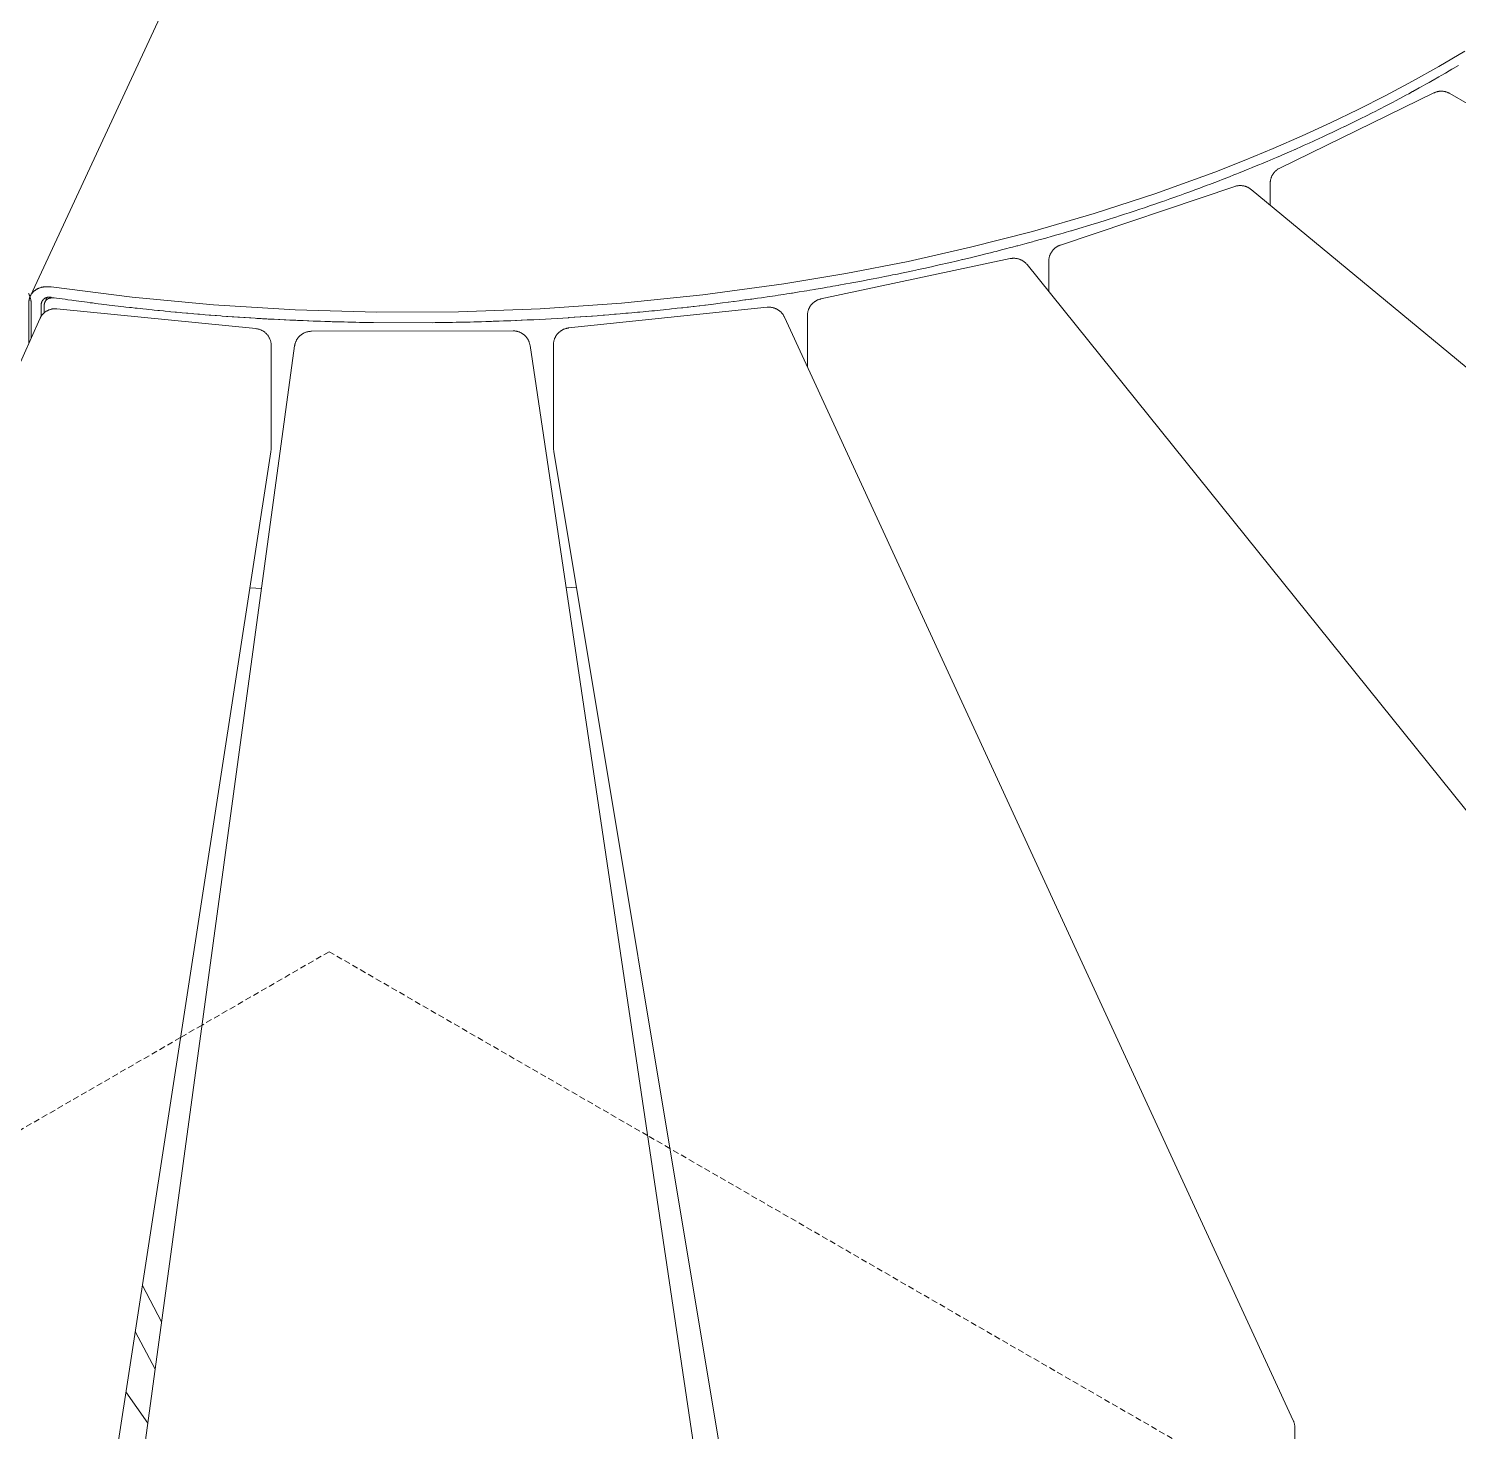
# Model space of a CAD drawing. Header units: millimetres. Extents: x -263 to 4879, y -277 to 2995.
# Drawn here: x 4068.3 to 4369.3, y 2163.6 to 2458.8 of the extents above; entities that cross this region are included whole.
import ezdxf

# ---------------------------------------------------------------- set-up
doc = ezdxf.new("R2010")
doc.units = ezdxf.units.MM
doc.linetypes.add('HIDDEN', pattern=[1.905, 1.27, -0.635])
doc.layers.add('ZANO_R', color=7, linetype='Continuous', lineweight=0)
doc.layers.add('ZANO_R_przerywana', color=7, linetype='HIDDEN', lineweight=0)

msp = doc.modelspace()

# ---------------------------------------------------------------- linework, layer by layer
at = {"layer": 'ZANO_R'}
for p, q in [((4068.7, 2402.6), (4101.28, 2472.76)), ((4370.63, 2454.08), (4365.2, 2450.88)), ((4365.2, 2450.88), (4359.65, 2447.77)), ((4366.57, 2449.49), (4367.33, 2449.93)), ((4367.93, 2450.28), (4367.33, 2449.93)), ((4367.93, 2450.28), (4368.16, 2450.42)), ((4369.29, 2451.09), (4368.16, 2450.42)), ((4359.65, 2447.77), (4353.98, 2444.74)), ((4362.44, 2447.13), (4361.43, 2446.56)), ((4362.44, 2447.13), (4363.13, 2447.51)), ((4363.82, 2447.91), (4363.13, 2447.51)), ((4363.82, 2447.91), (4363.98, 2447.99)), ((4365.2, 2448.69), (4363.98, 2447.99)), ((4365.2, 2448.69), (4365.66, 2448.96)), ((4366.57, 2449.49), (4365.66, 2448.96)), ((4331.67, 2429.47), (4364.12, 2445.3)), ((4353.98, 2444.74), (4348.21, 2441.82)), ((4356.83, 2444.06), (4356.21, 2443.73)), ((4356.83, 2444.06), (4357.09, 2444.2)), ((4358.24, 2444.82), (4357.09, 2444.2)), ((4358.24, 2444.82), (4358.84, 2445.14)), ((4359.65, 2445.58), (4358.84, 2445.14)), ((4359.65, 2445.58), (4359.7, 2445.61)), ((4361.05, 2446.35), (4359.7, 2445.61)), ((4361.05, 2446.35), (4361.43, 2446.56)), ((4364.12, 2445.3), (4364.23, 2445.35)), ((4364.23, 2445.35), (4364.34, 2445.4)), ((4364.34, 2445.4), (4364.45, 2445.44)), ((4364.45, 2445.44), (4364.57, 2445.48)), ((4364.57, 2445.48), (4364.68, 2445.52)), ((4364.68, 2445.52), (4364.8, 2445.55)), ((4364.8, 2445.55), (4364.91, 2445.58)), ((4364.91, 2445.58), (4365.03, 2445.6)), ((4365.03, 2445.6), (4365.15, 2445.62)), ((4365.15, 2445.62), (4365.27, 2445.64)), ((4365.27, 2445.64), (4365.39, 2445.65)), ((4365.39, 2445.65), (4365.51, 2445.66)), ((4365.51, 2445.66), (4365.63, 2445.66)), ((4365.63, 2445.66), (4365.75, 2445.66)), ((4365.75, 2445.66), (4365.87, 2445.66)), ((4365.87, 2445.66), (4365.99, 2445.65)), ((4365.99, 2445.65), (4366.11, 2445.64)), ((4366.11, 2445.64), (4366.23, 2445.62)), ((4366.23, 2445.62), (4366.35, 2445.6)), ((4366.35, 2445.6), (4366.47, 2445.58)), ((4366.47, 2445.58), (4366.58, 2445.55)), ((4366.58, 2445.55), (4366.7, 2445.52)), ((4366.7, 2445.52), (4366.82, 2445.48)), ((4366.82, 2445.48), (4366.93, 2445.44)), ((4366.93, 2445.44), (4367.04, 2445.4)), ((4367.04, 2445.4), (4367.15, 2445.35)), ((4367.15, 2445.35), (4367.26, 2445.3)), ((4367.26, 2445.3), (4367.37, 2445.24)), ((4367.37, 2445.24), (4367.47, 2445.18)), ((4367.47, 2445.18), (4661.37, 2274.96)), ((4348.21, 2441.82), (4342.34, 2438.99)), ((4351.11, 2441.08), (4349.95, 2440.5)), ((4351.11, 2441.08), (4351.76, 2441.41)), ((4352.55, 2441.82), (4351.76, 2441.41)), ((4352.55, 2441.82), (4352.66, 2441.87)), ((4353.98, 2442.56), (4352.66, 2441.87)), ((4353.98, 2442.56), (4354.44, 2442.8)), ((4355.41, 2443.31), (4354.44, 2442.8)), ((4355.41, 2443.31), (4356.21, 2443.73)), ((4342.34, 2438.99), (4336.37, 2436.25)), ((4345.29, 2438.21), (4344.43, 2437.79)), ((4345.29, 2438.21), (4345.36, 2438.24)), ((4346.75, 2438.92), (4345.36, 2438.24)), ((4346.75, 2438.92), (4347.2, 2439.14)), ((4348.21, 2439.63), (4347.2, 2439.14)), ((4348.21, 2439.63), (4349.04, 2440.04)), ((4349.66, 2440.36), (4349.04, 2440.04)), ((4349.66, 2440.36), (4349.95, 2440.5)), ((4336.37, 2436.25), (4330.32, 2433.62)), ((4337.87, 2434.74), (4338.77, 2435.15)), ((4339.37, 2435.42), (4338.77, 2435.15)), ((4339.37, 2435.42), (4339.72, 2435.58)), ((4340.86, 2436.11), (4339.72, 2435.58)), ((4340.86, 2436.11), (4341.61, 2436.46)), ((4342.34, 2436.8), (4341.61, 2436.46)), ((4342.34, 2436.8), (4342.55, 2436.9)), ((4343.82, 2437.5), (4342.55, 2436.9)), ((4343.82, 2437.5), (4344.43, 2437.79)), ((4330.32, 2433.62), (4324.19, 2431.08)), ((4331.84, 2432.08), (4331.01, 2431.73)), ((4331.84, 2432.08), (4331.99, 2432.15)), ((4333.36, 2432.74), (4331.99, 2432.15)), ((4333.36, 2432.74), (4333.95, 2433)), ((4334.87, 2433.4), (4333.95, 2433)), ((4334.87, 2433.4), (4334.92, 2433.42)), ((4336.37, 2434.07), (4334.92, 2433.42)), ((4336.37, 2434.07), (4336.85, 2434.28)), ((4337.87, 2434.74), (4336.85, 2434.28)), ((4324.19, 2431.08), (4317.99, 2428.65)), ((4324.19, 2428.9), (4323.03, 2428.43)), ((4324.19, 2428.9), (4325.04, 2429.24)), ((4325.73, 2429.52), (4325.04, 2429.24)), ((4325.73, 2429.52), (4326.05, 2429.65)), ((4327.27, 2430.15), (4326.05, 2429.65)), ((4327.27, 2430.15), (4328.04, 2430.48)), ((4328.8, 2430.79), (4328.04, 2430.48)), ((4328.8, 2430.79), (4329.04, 2430.89)), ((4330.32, 2431.43), (4329.04, 2430.89)), ((4330.32, 2431.43), (4331.01, 2431.73)), ((4330.67, 2428.74), (4330.76, 2428.83)), ((4330.76, 2428.83), (4330.85, 2428.91)), ((4330.85, 2428.91), (4330.94, 2428.99)), ((4330.94, 2428.99), (4331.04, 2429.07)), ((4331.04, 2429.07), (4331.14, 2429.15)), ((4331.14, 2429.15), (4331.24, 2429.22)), ((4331.24, 2429.22), (4331.34, 2429.29)), ((4331.34, 2429.29), (4331.45, 2429.35)), ((4331.45, 2429.35), (4331.56, 2429.41)), ((4331.56, 2429.41), (4331.67, 2429.47)), ((4317.99, 2428.65), (4305.39, 2424.08)), ((4316.43, 2425.87), (4315.86, 2425.65)), ((4316.43, 2425.87), (4316.89, 2426.05)), ((4317.99, 2426.46), (4316.89, 2426.05)), ((4317.99, 2426.46), (4318.95, 2426.83)), ((4319.54, 2427.06), (4318.95, 2426.83)), ((4319.54, 2427.06), (4319.97, 2427.23)), ((4321.1, 2427.67), (4319.97, 2427.23)), ((4321.1, 2427.67), (4322.01, 2428.03)), ((4322.65, 2428.28), (4322.01, 2428.03)), ((4322.65, 2428.28), (4323.03, 2428.43)), ((4322.81, 2425.77), (4322.93, 2425.78)), ((4322.93, 2425.78), (4323.05, 2425.8)), ((4323.05, 2425.8), (4323.17, 2425.8)), ((4323.17, 2425.8), (4323.29, 2425.81)), ((4323.29, 2425.81), (4323.42, 2425.81)), ((4323.42, 2425.81), (4323.54, 2425.8)), ((4323.54, 2425.8), (4323.66, 2425.8)), ((4323.66, 2425.8), (4323.78, 2425.78)), ((4323.78, 2425.78), (4323.9, 2425.77)), ((4329.67, 2426.39), (4329.68, 2426.51)), ((4329.67, 2426.26), (4329.67, 2426.39)), ((4329.67, 2421.66), (4329.67, 2426.26)), ((4329.68, 2426.51), (4329.69, 2426.63)), ((4329.69, 2426.63), (4329.7, 2426.76)), ((4329.7, 2426.76), (4329.72, 2426.88)), ((4329.72, 2426.88), (4329.75, 2427)), ((4329.75, 2427), (4329.77, 2427.12)), ((4329.77, 2427.12), (4329.81, 2427.24)), ((4329.81, 2427.24), (4329.84, 2427.36)), ((4329.84, 2427.36), (4329.88, 2427.48)), ((4329.88, 2427.48), (4329.93, 2427.6)), ((4329.93, 2427.6), (4329.98, 2427.71)), ((4329.98, 2427.71), (4330.03, 2427.83)), ((4330.03, 2427.83), (4330.08, 2427.94)), ((4330.08, 2427.94), (4330.15, 2428.05)), ((4330.15, 2428.05), (4330.21, 2428.15)), ((4330.21, 2428.15), (4330.28, 2428.26)), ((4330.28, 2428.26), (4330.35, 2428.36)), ((4330.35, 2428.36), (4330.42, 2428.46)), ((4330.42, 2428.46), (4330.5, 2428.55)), ((4330.5, 2428.55), (4330.58, 2428.65)), ((4330.58, 2428.65), (4330.67, 2428.74)), ((4285.51, 2413.28), (4322.23, 2425.62)), ((4305.39, 2424.08), (4292.59, 2419.92)), ((4308.56, 2423), (4307.46, 2422.61)), ((4308.56, 2423), (4309.58, 2423.36)), ((4310.14, 2423.56), (4309.58, 2423.36)), ((4310.14, 2423.56), (4310.63, 2423.74)), ((4311.72, 2424.13), (4310.63, 2423.74)), ((4311.72, 2424.13), (4312.73, 2424.5)), ((4313.29, 2424.7), (4312.73, 2424.5)), ((4313.29, 2424.7), (4313.78, 2424.88)), ((4314.86, 2425.28), (4313.78, 2424.88)), ((4314.86, 2425.28), (4315.86, 2425.65)), ((4322.23, 2425.62), (4322.34, 2425.66)), ((4322.34, 2425.66), (4322.46, 2425.69)), ((4322.46, 2425.69), (4322.58, 2425.72)), ((4322.58, 2425.72), (4322.69, 2425.75)), ((4322.69, 2425.75), (4322.81, 2425.77)), ((4323.9, 2425.77), (4324.02, 2425.75)), ((4324.02, 2425.75), (4324.13, 2425.72)), ((4324.13, 2425.72), (4324.25, 2425.7)), ((4324.25, 2425.7), (4324.37, 2425.66)), ((4324.37, 2425.66), (4324.48, 2425.63)), ((4324.48, 2425.63), (4324.6, 2425.59)), ((4324.6, 2425.59), (4324.71, 2425.55)), ((4324.71, 2425.55), (4324.82, 2425.5)), ((4324.82, 2425.5), (4324.93, 2425.45)), ((4324.93, 2425.45), (4325.04, 2425.39)), ((4325.04, 2425.39), (4325.14, 2425.33)), ((4325.14, 2425.33), (4325.25, 2425.27)), ((4325.25, 2425.27), (4325.35, 2425.21)), ((4325.35, 2425.21), (4325.45, 2425.14)), ((4325.45, 2425.14), (4325.54, 2425.07)), ((4325.54, 2425.07), (4325.64, 2424.99)), ((4325.64, 2424.99), (4563.88, 2227.89)), ((4292.59, 2419.92), (4279.63, 2416.16)), ((4299.01, 2419.76), (4297.77, 2419.36)), ((4299.01, 2419.76), (4299.95, 2420.07)), ((4300.61, 2420.29), (4299.95, 2420.07)), ((4300.61, 2420.29), (4301.03, 2420.42)), ((4302.21, 2420.82), (4301.03, 2420.42)), ((4302.21, 2420.82), (4303.19, 2421.14)), ((4303.8, 2421.35), (4303.19, 2421.14)), ((4303.8, 2421.35), (4304.26, 2421.51)), ((4305.39, 2421.89), (4304.26, 2421.51)), ((4305.39, 2421.89), (4306.4, 2422.24)), ((4306.98, 2422.44), (4306.4, 2422.24)), ((4306.98, 2422.44), (4307.46, 2422.61)), ((4289.36, 2416.76), (4287.84, 2416.31)), ((4289.36, 2416.76), (4290.07, 2416.97)), ((4290.97, 2417.24), (4290.07, 2416.97)), ((4290.97, 2417.24), (4291.18, 2417.3)), ((4292.59, 2417.73), (4291.18, 2417.3)), ((4292.59, 2417.73), (4293.39, 2417.98)), ((4294.2, 2418.23), (4293.39, 2417.98)), ((4294.2, 2418.23), (4294.49, 2418.32)), ((4295.8, 2418.73), (4294.49, 2418.32)), ((4295.8, 2418.73), (4296.68, 2419.01)), ((4297.41, 2419.25), (4296.68, 2419.01)), ((4297.41, 2419.25), (4297.77, 2419.36)), ((4279.63, 2416.16), (4266.57, 2412.81)), ((4278, 2413.54), (4278.83, 2413.76)), ((4279.63, 2413.98), (4278.83, 2413.76)), ((4279.63, 2413.98), (4279.96, 2414.07)), ((4281.26, 2414.42), (4279.96, 2414.07)), ((4281.26, 2414.42), (4282.23, 2414.69)), ((4282.88, 2414.88), (4282.23, 2414.69)), ((4282.88, 2414.88), (4283.36, 2415.01)), ((4284.5, 2415.34), (4283.36, 2415.01)), ((4284.5, 2415.34), (4285.61, 2415.65)), ((4286.12, 2415.8), (4285.61, 2415.65)), ((4286.12, 2415.8), (4286.73, 2415.98)), ((4287.74, 2416.28), (4286.73, 2415.98)), ((4287.74, 2416.28), (4287.84, 2416.31)), ((4266.57, 2412.81), (4253.46, 2409.85)), ((4266.57, 2410.62), (4267.33, 2410.81)), ((4268.21, 2411.02), (4267.33, 2410.81)), ((4268.21, 2411.02), (4268.49, 2411.09)), ((4269.84, 2411.42), (4268.49, 2411.09)), ((4269.84, 2411.42), (4270.8, 2411.66)), ((4271.48, 2411.83), (4270.8, 2411.66)), ((4271.48, 2411.83), (4271.96, 2411.96)), ((4273.11, 2412.25), (4271.96, 2411.96)), ((4273.11, 2412.25), (4274.26, 2412.55)), ((4274.74, 2412.67), (4274.26, 2412.55)), ((4274.74, 2412.67), (4275.4, 2412.85)), ((4276.37, 2413.1), (4275.4, 2412.85)), ((4276.37, 2413.1), (4276.55, 2413.15)), ((4278, 2413.54), (4276.55, 2413.15)), ((4283.15, 2410.64), (4283.18, 2410.76)), ((4283.18, 2410.76), (4283.21, 2410.88)), ((4283.21, 2410.88), (4283.25, 2410.99)), ((4283.25, 2410.99), (4283.29, 2411.11)), ((4283.29, 2411.11), (4283.33, 2411.23)), ((4283.33, 2411.23), (4283.38, 2411.34)), ((4283.38, 2411.34), (4283.43, 2411.45)), ((4283.43, 2411.45), (4283.49, 2411.56)), ((4283.49, 2411.56), (4283.55, 2411.67)), ((4283.55, 2411.67), (4283.61, 2411.78)), ((4283.61, 2411.78), (4283.68, 2411.88)), ((4283.68, 2411.88), (4283.75, 2411.98)), ((4283.75, 2411.98), (4283.82, 2412.08)), ((4283.82, 2412.08), (4283.9, 2412.18)), ((4283.9, 2412.18), (4283.98, 2412.27)), ((4283.98, 2412.27), (4284.06, 2412.36)), ((4284.06, 2412.36), (4284.15, 2412.45)), ((4284.15, 2412.45), (4284.24, 2412.54)), ((4284.24, 2412.54), (4284.33, 2412.62)), ((4284.33, 2412.62), (4284.43, 2412.7)), ((4284.43, 2412.7), (4284.53, 2412.77)), ((4284.53, 2412.77), (4284.63, 2412.84)), ((4284.63, 2412.84), (4284.73, 2412.91)), ((4284.73, 2412.91), (4284.84, 2412.97)), ((4284.84, 2412.97), (4284.94, 2413.04)), ((4284.94, 2413.04), (4285.05, 2413.09)), ((4285.05, 2413.09), (4285.16, 2413.15)), ((4285.16, 2413.15), (4285.28, 2413.2)), ((4285.28, 2413.2), (4285.39, 2413.24)), ((4285.39, 2413.24), (4285.51, 2413.28)), ((4235.1, 2401.95), (4274.97, 2410.42)), ((4253.46, 2409.85), (4240.35, 2407.28)), ((4253.46, 2407.67), (4254.42, 2407.87)), ((4255.1, 2408.01), (4254.42, 2407.87)), ((4255.1, 2408.01), (4255.6, 2408.12)), ((4256.74, 2408.37), (4255.6, 2408.12)), ((4256.74, 2408.37), (4256.78, 2408.38)), ((4258.38, 2408.73), (4256.78, 2408.38)), ((4258.38, 2408.73), (4259.14, 2408.9)), ((4260.02, 2409.09), (4259.14, 2408.9)), ((4260.02, 2409.09), (4260.32, 2409.16)), ((4261.66, 2409.47), (4260.32, 2409.16)), ((4261.66, 2409.47), (4262.66, 2409.7)), ((4263.3, 2409.85), (4262.66, 2409.7)), ((4263.3, 2409.85), (4263.83, 2409.97)), ((4264.93, 2410.23), (4263.83, 2409.97)), ((4264.93, 2410.23), (4265, 2410.25)), ((4266.57, 2410.62), (4265, 2410.25)), ((4274.97, 2410.42), (4275.09, 2410.44)), ((4275.09, 2410.44), (4275.22, 2410.46)), ((4275.22, 2410.46), (4275.34, 2410.48)), ((4275.34, 2410.48), (4275.46, 2410.49)), ((4275.46, 2410.49), (4275.58, 2410.5)), ((4275.58, 2410.5), (4275.71, 2410.5)), ((4275.71, 2410.5), (4275.83, 2410.5)), ((4275.83, 2410.5), (4275.95, 2410.49)), ((4275.95, 2410.49), (4276.07, 2410.48)), ((4276.07, 2410.48), (4276.2, 2410.47)), ((4276.2, 2410.47), (4276.32, 2410.45)), ((4276.32, 2410.45), (4276.44, 2410.42)), ((4276.44, 2410.42), (4276.56, 2410.4)), ((4276.56, 2410.4), (4276.68, 2410.37)), ((4276.68, 2410.37), (4276.8, 2410.33)), ((4276.8, 2410.33), (4276.91, 2410.29)), ((4276.91, 2410.29), (4277.03, 2410.25)), ((4277.03, 2410.25), (4277.14, 2410.2)), ((4277.14, 2410.2), (4277.25, 2410.15)), ((4277.25, 2410.15), (4277.36, 2410.09)), ((4277.36, 2410.09), (4277.47, 2410.04)), ((4277.47, 2410.04), (4277.58, 2409.97)), ((4277.58, 2409.97), (4277.68, 2409.91)), ((4277.68, 2409.91), (4277.78, 2409.84)), ((4277.78, 2409.84), (4277.88, 2409.77)), ((4277.88, 2409.77), (4277.98, 2409.69)), ((4277.98, 2409.69), (4278.07, 2409.61)), ((4278.07, 2409.61), (4278.16, 2409.53)), ((4278.16, 2409.53), (4278.25, 2409.44)), ((4278.25, 2409.44), (4278.33, 2409.35)), ((4278.33, 2409.35), (4278.42, 2409.26)), ((4278.42, 2409.26), (4278.5, 2409.17)), ((4278.5, 2409.17), (4453.83, 2191.18)), ((4283.08, 2410.02), (4283.09, 2410.15)), ((4283.08, 2409.9), (4283.08, 2410.02)), ((4283.08, 2403.47), (4283.08, 2409.9)), ((4283.09, 2410.15), (4283.1, 2410.27)), ((4283.1, 2410.27), (4283.11, 2410.39)), ((4283.11, 2410.39), (4283.13, 2410.51)), ((4283.13, 2410.51), (4283.15, 2410.64)), ((4227.27, 2405.09), (4210.23, 2402.78)), ((4240.35, 2407.28), (4227.27, 2405.09)), ((4238.71, 2404.8), (4237.64, 2404.61)), ((4238.71, 2404.8), (4238.85, 2404.83)), ((4240.35, 2405.1), (4238.85, 2404.83)), ((4240.35, 2405.1), (4241.26, 2405.26)), ((4241.99, 2405.4), (4241.26, 2405.26)), ((4241.99, 2405.4), (4242.46, 2405.49)), ((4243.62, 2405.7), (4242.46, 2405.49)), ((4243.62, 2405.7), (4243.67, 2405.71)), ((4245.26, 2406.02), (4243.67, 2405.71)), ((4245.26, 2406.02), (4246.07, 2406.17)), ((4246.9, 2406.33), (4246.07, 2406.17)), ((4246.9, 2406.33), (4247.27, 2406.4)), ((4248.54, 2406.66), (4247.27, 2406.4)), ((4248.54, 2406.66), (4249.66, 2406.88)), ((4250.18, 2406.99), (4249.66, 2406.88)), ((4250.18, 2406.99), (4250.85, 2407.12)), ((4251.82, 2407.32), (4250.85, 2407.12)), ((4251.82, 2407.32), (4252.04, 2407.37)), ((4253.46, 2407.67), (4252.04, 2407.37)), ((4068.29, 2403.12), (4068.34, 2403.02)), ((4068.34, 2403.02), (4068.39, 2402.92)), ((4068.39, 2402.92), (4068.44, 2402.82)), ((4068.41, 2401.61), (4068.43, 2401.7)), ((4068.43, 2401.7), (4068.44, 2401.8)), ((4068.44, 2402.82), (4068.49, 2402.72)), ((4068.44, 2401.8), (4068.46, 2401.89)), ((4068.46, 2401.89), (4068.48, 2401.98)), ((4068.48, 2401.98), (4068.51, 2402.07)), ((4068.49, 2402.72), (4068.53, 2402.63)), ((4068.51, 2402.07), (4068.53, 2402.16)), ((4068.53, 2402.63), (4068.57, 2402.53)), ((4068.53, 2402.16), (4068.56, 2402.25)), ((4068.56, 2402.25), (4068.59, 2402.34)), ((4068.57, 2402.53), (4068.61, 2402.44)), ((4068.59, 2402.34), (4068.63, 2402.43)), ((4068.61, 2402.44), (4068.64, 2402.34)), ((4068.63, 2402.43), (4068.67, 2402.51)), ((4068.64, 2402.34), (4068.67, 2402.24)), ((4068.67, 2402.51), (4068.71, 2402.6)), ((4068.67, 2402.24), (4068.7, 2402.14)), ((4068.7, 2402.14), (4068.73, 2402.04)), ((4068.71, 2402.6), (4068.75, 2402.68)), ((4068.73, 2402.04), (4068.75, 2401.94)), ((4068.75, 2402.68), (4068.79, 2402.77)), ((4068.75, 2401.94), (4068.77, 2401.84)), ((4068.77, 2401.84), (4068.79, 2401.75)), ((4068.79, 2402.77), (4068.84, 2402.85)), ((4068.79, 2401.75), (4068.81, 2401.65)), ((4068.84, 2402.85), (4068.89, 2402.93)), ((4068.89, 2402.93), (4068.94, 2403)), ((4068.94, 2403), (4069, 2403.08)), ((4069, 2403.08), (4069.06, 2403.15)), ((4069.06, 2403.15), (4069.12, 2403.23)), ((4069.12, 2403.23), (4069.18, 2403.3)), ((4069.18, 2403.3), (4069.24, 2403.37)), ((4069.24, 2403.37), (4069.31, 2403.44)), ((4069.31, 2403.44), (4069.38, 2403.51)), ((4069.38, 2403.51), (4069.45, 2403.57)), ((4069.45, 2403.57), (4069.53, 2403.63)), ((4069.53, 2403.63), (4069.6, 2403.69)), ((4069.6, 2403.69), (4069.68, 2403.75)), ((4069.68, 2403.75), (4069.76, 2403.81)), ((4069.76, 2403.81), (4069.84, 2403.87)), ((4069.84, 2403.87), (4069.93, 2403.92)), ((4069.93, 2403.92), (4070.02, 2403.97)), ((4070.02, 2403.97), (4070.11, 2404.02)), ((4070.11, 2404.02), (4070.2, 2404.07)), ((4070.2, 2404.07), (4070.29, 2404.11)), ((4070.29, 2404.11), (4070.39, 2404.16)), ((4070.39, 2404.16), (4070.48, 2404.2)), ((4070.48, 2404.2), (4070.58, 2404.23)), ((4070.58, 2404.23), (4070.67, 2404.27)), ((4070.67, 2404.27), (4070.77, 2404.3)), ((4070.77, 2404.3), (4070.87, 2404.33)), ((4070.87, 2404.33), (4070.97, 2404.36)), ((4070.97, 2404.36), (4071.07, 2404.39)), ((4071.07, 2404.39), (4071.17, 2404.41)), ((4071.17, 2404.41), (4071.27, 2404.43)), ((4071.27, 2404.43), (4071.38, 2404.45)), ((4071.33, 2401.71), (4071.29, 2401.66)), ((4071.36, 2401.75), (4071.33, 2401.71)), ((4071.4, 2401.8), (4071.36, 2401.75)), ((4071.38, 2404.45), (4071.49, 2404.47)), ((4071.44, 2401.84), (4071.4, 2401.8)), ((4071.48, 2401.88), (4071.44, 2401.84)), ((4071.52, 2401.92), (4071.48, 2401.88)), ((4071.49, 2404.47), (4071.6, 2404.49)), ((4071.56, 2401.95), (4071.52, 2401.92)), ((4071.61, 2401.99), (4071.56, 2401.95)), ((4071.6, 2404.49), (4071.71, 2404.5)), ((4071.65, 2402.02), (4071.61, 2401.99)), ((4071.7, 2402.05), (4071.65, 2402.02)), ((4071.75, 2402.09), (4071.7, 2402.05)), ((4071.71, 2404.5), (4071.83, 2404.51)), ((4071.79, 2402.11), (4071.75, 2402.09)), ((4071.79, 2401.34), (4072.19, 2402.25)), ((4071.84, 2402.14), (4071.79, 2402.11)), ((4071.83, 2404.51), (4071.94, 2404.52)), ((4071.89, 2402.17), (4071.84, 2402.14)), ((4071.95, 2402.19), (4071.89, 2402.17)), ((4071.94, 2404.52), (4072.05, 2404.52)), ((4072, 2402.21), (4071.95, 2402.19)), ((4072.05, 2402.23), (4072, 2402.21)), ((4072.07, 2401.73), (4072.04, 2401.7)), ((4072.05, 2404.52), (4072.16, 2404.52)), ((4072.1, 2402.25), (4072.05, 2402.23)), ((4072.1, 2401.75), (4072.07, 2401.73)), ((4072.16, 2402.27), (4072.1, 2402.25)), ((4072.13, 2401.78), (4072.1, 2401.75)), ((4072.16, 2401.81), (4072.13, 2401.78)), ((4072.16, 2404.52), (4072.27, 2404.52)), ((4072.21, 2402.28), (4072.16, 2402.27)), ((4072.19, 2401.83), (4072.16, 2401.81)), ((4072.22, 2401.85), (4072.19, 2401.83)), ((4072.27, 2402.3), (4072.21, 2402.28)), ((4072.25, 2401.88), (4072.22, 2401.85)), ((4072.28, 2401.9), (4072.25, 2401.88)), ((4072.27, 2404.52), (4072.38, 2404.52)), ((4072.32, 2402.31), (4072.27, 2402.3)), ((4072.32, 2401.92), (4072.28, 2401.9)), ((4072.38, 2402.32), (4072.32, 2402.31)), ((4072.35, 2401.94), (4072.32, 2401.92)), ((4072.39, 2401.96), (4072.35, 2401.94)), ((4072.38, 2404.52), (4072.5, 2404.52)), ((4072.44, 2402.33), (4072.38, 2402.32)), ((4072.42, 2401.98), (4072.39, 2401.96)), ((4072.46, 2402), (4072.42, 2401.98)), ((4072.49, 2402.33), (4072.44, 2402.33)), ((4072.5, 2402.02), (4072.46, 2402)), ((4072.55, 2402.33), (4072.49, 2402.33)), ((4072.5, 2404.52), (4072.61, 2404.51)), ((4072.54, 2402.03), (4072.5, 2402.02)), ((4072.58, 2402.05), (4072.54, 2402.03)), ((4072.61, 2402.33), (4072.55, 2402.33)), ((4072.62, 2402.06), (4072.58, 2402.05)), ((4072.61, 2404.51), (4072.72, 2404.5)), ((4072.66, 2402.33), (4072.61, 2402.33)), ((4072.66, 2402.08), (4072.62, 2402.06)), ((4072.72, 2402.33), (4072.66, 2402.33)), ((4072.7, 2402.09), (4072.66, 2402.08)), ((4072.74, 2402.1), (4072.7, 2402.09)), ((4072.72, 2404.5), (4072.83, 2404.49)), ((4072.78, 2402.33), (4072.72, 2402.33)), ((4072.79, 2402.11), (4072.74, 2402.1)), ((4072.83, 2402.32), (4072.78, 2402.33)), ((4072.83, 2402.12), (4072.79, 2402.11)), ((4072.83, 2404.49), (4072.94, 2404.48)), ((4072.89, 2402.31), (4072.83, 2402.32)), ((4072.88, 2402.13), (4072.83, 2402.12)), ((4072.92, 2402.14), (4072.88, 2402.13)), ((4072.94, 2402.3), (4072.89, 2402.31)), ((4072.97, 2402.15), (4072.92, 2402.14)), ((4072.94, 2404.48), (4073.05, 2404.46)), ((4073, 2402.29), (4072.94, 2402.3)), ((4073.02, 2402.16), (4072.97, 2402.15)), ((4073.05, 2402.28), (4073, 2402.29)), ((4073.06, 2402.17), (4073.02, 2402.16)), ((4090.11, 2402.29), (4073.05, 2404.46)), ((4073.05, 2402.28), (4073.7, 2402.18)), ((4073.11, 2402.17), (4073.06, 2402.17)), ((4073.16, 2402.18), (4073.11, 2402.17)), ((4073.26, 2402.18), (4073.16, 2402.18)), ((4073.37, 2402.19), (4073.26, 2402.18)), ((4073.48, 2402.19), (4073.37, 2402.19)), ((4073.59, 2402.19), (4073.48, 2402.19)), ((4073.7, 2402.18), (4073.59, 2402.19)), ((4073.71, 2402.18), (4073.7, 2402.18)), ((4073.71, 2402.18), (4074.22, 2402.11)), ((4074.85, 2402.02), (4074.22, 2402.11)), ((4074.85, 2402.02), (4075.39, 2401.94)), ((4076.01, 2401.86), (4075.39, 2401.94)), ((4076.01, 2401.86), (4076.57, 2401.78)), ((4077.44, 2401.66), (4076.57, 2401.78)), ((4107.23, 2400.68), (4090.11, 2402.29)), ((4210.23, 2402.78), (4193.13, 2401.03)), ((4219.08, 2401.72), (4218.09, 2401.58)), ((4219.08, 2401.72), (4219.32, 2401.75)), ((4220.26, 2401.88), (4219.32, 2401.75)), ((4220.26, 2401.88), (4220.55, 2401.92)), ((4221.43, 2402.04), (4220.55, 2401.92)), ((4221.43, 2402.04), (4221.78, 2402.09)), ((4222.6, 2402.21), (4221.78, 2402.09)), ((4222.6, 2402.21), (4223, 2402.27)), ((4223.77, 2402.38), (4223, 2402.27)), ((4223.77, 2402.38), (4224.23, 2402.45)), ((4224.94, 2402.55), (4224.23, 2402.45)), ((4224.94, 2402.55), (4225.46, 2402.63)), ((4226.11, 2402.73), (4225.46, 2402.63)), ((4226.11, 2402.73), (4226.68, 2402.82)), ((4227.27, 2402.91), (4226.68, 2402.82)), ((4227.27, 2402.91), (4227.9, 2403)), ((4228.91, 2403.16), (4227.9, 2403)), ((4228.91, 2403.16), (4229.12, 2403.19)), ((4230.54, 2403.42), (4229.12, 2403.19)), ((4230.54, 2403.42), (4231.56, 2403.59)), ((4232.17, 2403.68), (4231.56, 2403.59)), ((4232.17, 2403.68), (4232.78, 2403.78)), ((4233.8, 2403.95), (4232.78, 2403.78)), ((4233.8, 2403.95), (4234, 2403.99)), ((4235.44, 2404.23), (4234, 2403.99)), ((4234.3, 2401.67), (4234.41, 2401.72)), ((4234.41, 2401.72), (4234.52, 2401.77)), ((4234.52, 2401.77), (4234.63, 2401.81)), ((4234.63, 2401.81), (4234.75, 2401.85)), ((4234.75, 2401.85), (4234.86, 2401.89)), ((4234.86, 2401.89), (4234.98, 2401.92)), ((4234.98, 2401.92), (4235.1, 2401.95)), ((4235.44, 2404.23), (4236.42, 2404.4)), ((4237.07, 2404.51), (4236.42, 2404.4)), ((4237.07, 2404.51), (4237.64, 2404.61)), ((4068.39, 2401.32), (4068.4, 2401.42)), ((4068.39, 2401.23), (4068.39, 2401.32)), ((4068.39, 2401.23), (4068.39, 2392.65)), ((4068.4, 2401.51), (4068.41, 2401.61)), ((4068.4, 2401.42), (4068.4, 2401.51)), ((4068.81, 2401.65), (4068.82, 2401.55)), ((4068.82, 2401.55), (4068.83, 2401.45)), ((4068.83, 2401.45), (4068.84, 2401.36)), ((4068.84, 2401.36), (4068.84, 2401.26)), ((4068.84, 2401.26), (4068.84, 2401.16)), ((4068.84, 2393.65), (4068.84, 2401.16)), ((4070.99, 2400.94), (4070.98, 2400.88)), ((4070.98, 2400.88), (4070.98, 2400.83)), ((4070.98, 2398.3), (4070.98, 2400.83)), ((4071, 2401), (4070.99, 2400.94)), ((4071.01, 2401.05), (4071, 2401)), ((4071.02, 2401.11), (4071.01, 2401.05)), ((4071.04, 2401.16), (4071.02, 2401.11)), ((4071.06, 2401.21), (4071.04, 2401.16)), ((4071.08, 2401.27), (4071.06, 2401.21)), ((4071.1, 2401.32), (4071.08, 2401.27)), ((4071.12, 2401.37), (4071.1, 2401.32)), ((4071.14, 2401.42), (4071.12, 2401.37)), ((4071.17, 2401.47), (4071.14, 2401.42)), ((4071.2, 2401.52), (4071.17, 2401.47)), ((4071.23, 2401.57), (4071.2, 2401.52)), ((4071.21, 2398.61), (4071.29, 2398.71)), ((4071.26, 2401.62), (4071.23, 2401.57)), ((4071.29, 2401.66), (4071.26, 2401.62)), ((4071.29, 2398.71), (4071.38, 2398.8)), ((4071.38, 2398.8), (4071.47, 2398.88)), ((4071.47, 2398.88), (4071.56, 2398.97)), ((4071.56, 2398.97), (4071.65, 2399.05)), ((4071.63, 2400.83), (4071.62, 2400.79)), ((4071.62, 2400.79), (4071.62, 2400.74)), ((4071.62, 2400.74), (4071.62, 2399.02)), ((4071.64, 2400.88), (4071.63, 2400.83)), ((4071.65, 2400.93), (4071.64, 2400.88)), ((4071.66, 2400.97), (4071.65, 2400.93)), ((4071.65, 2399.05), (4071.75, 2399.13)), ((4071.67, 2401.02), (4071.66, 2400.97)), ((4071.69, 2401.06), (4071.67, 2401.02)), ((4071.7, 2401.1), (4071.69, 2401.06)), ((4071.71, 2401.14), (4071.7, 2401.1)), ((4071.73, 2401.18), (4071.71, 2401.14)), ((4071.74, 2401.22), (4071.73, 2401.18)), ((4071.76, 2401.26), (4071.74, 2401.22)), ((4071.75, 2399.13), (4071.85, 2399.2)), ((4071.78, 2401.3), (4071.76, 2401.26)), ((4071.79, 2401.34), (4071.78, 2401.3)), ((4071.81, 2401.38), (4071.79, 2401.34)), ((4071.83, 2401.41), (4071.81, 2401.38)), ((4071.85, 2401.45), (4071.83, 2401.41)), ((4071.87, 2401.48), (4071.85, 2401.45)), ((4071.85, 2399.2), (4071.95, 2399.27)), ((4071.89, 2401.52), (4071.87, 2401.48)), ((4071.92, 2401.55), (4071.89, 2401.52)), ((4071.94, 2401.58), (4071.92, 2401.55)), ((4071.96, 2401.61), (4071.94, 2401.58)), ((4071.95, 2399.27), (4072.05, 2399.34)), ((4071.99, 2401.64), (4071.96, 2401.61)), ((4072.02, 2401.67), (4071.99, 2401.64)), ((4072.04, 2401.7), (4072.02, 2401.67)), ((4072.05, 2399.34), (4072.16, 2399.41)), ((4072.16, 2399.41), (4072.27, 2399.47)), ((4072.27, 2399.47), (4072.38, 2399.52)), ((4072.38, 2399.52), (4072.49, 2399.57)), ((4072.49, 2399.57), (4072.6, 2399.62)), ((4072.6, 2399.62), (4072.72, 2399.67)), ((4072.72, 2399.67), (4072.83, 2399.71)), ((4072.83, 2399.71), (4072.95, 2399.75)), ((4072.95, 2399.75), (4073.07, 2399.78)), ((4073.07, 2399.78), (4073.19, 2399.81)), ((4073.19, 2399.81), (4073.31, 2399.83)), ((4073.31, 2399.83), (4073.44, 2399.85)), ((4073.44, 2399.85), (4073.56, 2399.87)), ((4073.56, 2399.87), (4073.68, 2399.88)), ((4073.68, 2399.88), (4073.81, 2399.88)), ((4073.81, 2399.88), (4073.93, 2399.89)), ((4073.93, 2399.89), (4074.05, 2399.88)), ((4074.05, 2399.88), (4074.18, 2399.88)), ((4074.18, 2399.88), (4074.3, 2399.87)), ((4074.3, 2399.87), (4116.17, 2395.7)), ((4077.44, 2401.66), (4077.74, 2401.62)), ((4078.32, 2401.54), (4077.74, 2401.62)), ((4078.32, 2401.54), (4078.92, 2401.46)), ((4079.47, 2401.39), (4078.92, 2401.46)), ((4079.47, 2401.39), (4080.1, 2401.31)), ((4080.64, 2401.23), (4080.1, 2401.31)), ((4080.64, 2401.23), (4081.27, 2401.15)), ((4081.8, 2401.09), (4081.27, 2401.15)), ((4081.8, 2401.09), (4082.46, 2401)), ((4082.96, 2400.94), (4082.46, 2401)), ((4082.96, 2400.94), (4083.64, 2400.85)), ((4084.13, 2400.79), (4083.64, 2400.85)), ((4084.13, 2400.79), (4084.82, 2400.71)), ((4085.3, 2400.65), (4084.82, 2400.71)), ((4085.3, 2400.65), (4086.01, 2400.57)), ((4086.47, 2400.51), (4086.01, 2400.57)), ((4086.47, 2400.51), (4087.19, 2400.43)), ((4087.64, 2400.38), (4087.19, 2400.43)), ((4087.64, 2400.38), (4088.38, 2400.29)), ((4088.82, 2400.24), (4088.38, 2400.29)), ((4088.82, 2400.24), (4089.57, 2400.16)), ((4090, 2400.11), (4089.57, 2400.16)), ((4090, 2400.11), (4090.76, 2400.02)), ((4091.17, 2399.98), (4090.76, 2400.02)), ((4091.17, 2399.98), (4091.95, 2399.9)), ((4092.36, 2399.85), (4091.95, 2399.9)), ((4092.36, 2399.85), (4093.15, 2399.77)), ((4093.54, 2399.73), (4093.15, 2399.77)), ((4093.54, 2399.73), (4094.34, 2399.65)), ((4094.72, 2399.61), (4094.34, 2399.65)), ((4094.72, 2399.61), (4095.54, 2399.52)), ((4095.91, 2399.49), (4095.54, 2399.52)), ((4095.91, 2399.49), (4096.74, 2399.41)), ((4097.1, 2399.37), (4096.74, 2399.41)), ((4097.1, 2399.37), (4097.94, 2399.29)), ((4098.29, 2399.26), (4097.94, 2399.29)), ((4098.29, 2399.26), (4099.14, 2399.18)), ((4099.48, 2399.15), (4099.14, 2399.18)), ((4099.48, 2399.15), (4100.34, 2399.07)), ((4100.67, 2399.04), (4100.34, 2399.07)), ((4100.67, 2399.04), (4101.54, 2398.96)), ((4101.87, 2398.93), (4101.54, 2398.96)), ((4101.87, 2398.93), (4102.74, 2398.86)), ((4103.07, 2398.83), (4102.74, 2398.86)), ((4103.07, 2398.83), (4103.95, 2398.75)), ((4104.27, 2398.73), (4103.95, 2398.75)), ((4104.27, 2398.73), (4105.15, 2398.65)), ((4124.4, 2399.63), (4107.23, 2400.68)), ((4141.59, 2399.14), (4124.4, 2399.63)), ((4158.79, 2399.21), (4141.59, 2399.14)), ((4175.97, 2399.84), (4158.79, 2399.21)), ((4193.13, 2401.03), (4175.97, 2399.84)), ((4182, 2395.83), (4223.82, 2400.18)), ((4191.65, 2398.71), (4190.78, 2398.64)), ((4191.65, 2398.71), (4192.03, 2398.74)), ((4192.86, 2398.81), (4192.03, 2398.74)), ((4192.86, 2398.81), (4193.28, 2398.85)), ((4194.06, 2398.92), (4193.28, 2398.85)), ((4194.06, 2398.92), (4194.52, 2398.96)), ((4195.27, 2399.02), (4194.52, 2398.96)), ((4195.27, 2399.02), (4195.77, 2399.07)), ((4196.47, 2399.13), (4195.77, 2399.07)), ((4196.47, 2399.13), (4197.01, 2399.18)), ((4197.67, 2399.24), (4197.01, 2399.18)), ((4197.67, 2399.24), (4198.26, 2399.3)), ((4198.87, 2399.36), (4198.26, 2399.3)), ((4198.87, 2399.36), (4199.51, 2399.42)), ((4200.07, 2399.47), (4199.51, 2399.42)), ((4200.07, 2399.47), (4200.75, 2399.54)), ((4201.27, 2399.6), (4200.75, 2399.54)), ((4201.27, 2399.6), (4201.99, 2399.67)), ((4202.47, 2399.72), (4201.99, 2399.67)), ((4202.47, 2399.72), (4203.24, 2399.8)), ((4203.66, 2399.84), (4203.24, 2399.8)), ((4203.66, 2399.84), (4204.48, 2399.93)), ((4204.86, 2399.97), (4204.48, 2399.93)), ((4204.86, 2399.97), (4205.72, 2400.07)), ((4206.05, 2400.1), (4205.72, 2400.07)), ((4206.05, 2400.1), (4206.96, 2400.2)), ((4207.24, 2400.24), (4206.96, 2400.2)), ((4207.24, 2400.24), (4208.2, 2400.34)), ((4208.43, 2400.37), (4208.2, 2400.34)), ((4208.43, 2400.37), (4209.44, 2400.49)), ((4209.62, 2400.51), (4209.44, 2400.49)), ((4209.62, 2400.51), (4210.68, 2400.64)), ((4210.81, 2400.65), (4210.68, 2400.64)), ((4210.81, 2400.65), (4211.91, 2400.79)), ((4212, 2400.8), (4211.91, 2400.79)), ((4212, 2400.8), (4214.39, 2401.09)), ((4215.55, 2401.24), (4214.39, 2401.09)), ((4215.55, 2401.24), (4215.62, 2401.25)), ((4216.73, 2401.4), (4215.62, 2401.25)), ((4216.73, 2401.4), (4216.85, 2401.42)), ((4217.91, 2401.56), (4216.85, 2401.42)), ((4217.91, 2401.56), (4218.09, 2401.58)), ((4223.82, 2400.18), (4223.94, 2400.19)), ((4223.94, 2400.19), (4224.06, 2400.19)), ((4224.06, 2400.19), (4224.18, 2400.2)), ((4224.18, 2400.2), (4224.31, 2400.19)), ((4224.31, 2400.19), (4224.43, 2400.19)), ((4224.43, 2400.19), (4224.55, 2400.18)), ((4224.55, 2400.18), (4224.68, 2400.16)), ((4224.68, 2400.16), (4224.8, 2400.14)), ((4224.8, 2400.14), (4224.92, 2400.12)), ((4224.92, 2400.12), (4225.04, 2400.09)), ((4225.04, 2400.09), (4225.16, 2400.06)), ((4225.16, 2400.06), (4225.27, 2400.03)), ((4225.27, 2400.03), (4225.39, 2399.99)), ((4225.39, 2399.99), (4225.51, 2399.94)), ((4225.51, 2399.94), (4225.62, 2399.89)), ((4225.62, 2399.89), (4225.73, 2399.84)), ((4225.73, 2399.84), (4225.84, 2399.79)), ((4225.84, 2399.79), (4225.95, 2399.73)), ((4225.95, 2399.73), (4226.06, 2399.67)), ((4226.06, 2399.67), (4226.16, 2399.6)), ((4226.16, 2399.6), (4226.26, 2399.53)), ((4226.26, 2399.53), (4226.36, 2399.46)), ((4226.36, 2399.46), (4226.46, 2399.38)), ((4226.46, 2399.38), (4226.55, 2399.3)), ((4226.55, 2399.3), (4226.64, 2399.22)), ((4226.64, 2399.22), (4226.73, 2399.13)), ((4226.73, 2399.13), (4226.81, 2399.04)), ((4226.81, 2399.04), (4226.89, 2398.95)), ((4226.89, 2398.95), (4226.97, 2398.85)), ((4226.97, 2398.85), (4227.05, 2398.76)), ((4227.05, 2398.76), (4227.12, 2398.66)), ((4232.28, 2398.7), (4232.29, 2398.82)), ((4232.28, 2398.58), (4232.28, 2398.7)), ((4232.29, 2398.82), (4232.31, 2398.94)), ((4232.31, 2398.94), (4232.33, 2399.06)), ((4232.33, 2399.06), (4232.35, 2399.18)), ((4232.35, 2399.18), (4232.38, 2399.3)), ((4232.38, 2399.3), (4232.41, 2399.42)), ((4232.41, 2399.42), (4232.44, 2399.53)), ((4232.44, 2399.53), (4232.48, 2399.65)), ((4232.48, 2399.65), (4232.52, 2399.76)), ((4232.52, 2399.76), (4232.57, 2399.87)), ((4232.57, 2399.87), (4232.62, 2399.99)), ((4232.62, 2399.99), (4232.67, 2400.09)), ((4232.67, 2400.09), (4232.73, 2400.2)), ((4232.73, 2400.2), (4232.79, 2400.31)), ((4232.79, 2400.31), (4232.86, 2400.41)), ((4232.86, 2400.41), (4232.92, 2400.51)), ((4232.92, 2400.51), (4232.99, 2400.61)), ((4232.99, 2400.61), (4233.07, 2400.7)), ((4233.07, 2400.7), (4233.15, 2400.8)), ((4233.15, 2400.8), (4233.23, 2400.89)), ((4233.23, 2400.89), (4233.31, 2400.97)), ((4233.31, 2400.97), (4233.4, 2401.06)), ((4233.4, 2401.06), (4233.49, 2401.14)), ((4233.49, 2401.14), (4233.58, 2401.22)), ((4233.58, 2401.22), (4233.68, 2401.29)), ((4233.68, 2401.29), (4233.78, 2401.37)), ((4233.78, 2401.37), (4233.88, 2401.43)), ((4233.88, 2401.43), (4233.98, 2401.5)), ((4233.98, 2401.5), (4234.08, 2401.56)), ((4234.08, 2401.56), (4234.19, 2401.62)), ((4234.19, 2401.62), (4234.3, 2401.67)), ((3966.46, 2165.09), (4070.69, 2397.78)), ((4070.69, 2397.78), (4070.74, 2397.89)), ((4070.74, 2397.89), (4070.8, 2398)), ((4070.8, 2398), (4070.86, 2398.11)), ((4070.86, 2398.11), (4070.92, 2398.21)), ((4070.92, 2398.21), (4070.99, 2398.32)), ((4070.99, 2398.32), (4071.06, 2398.42)), ((4071.06, 2398.42), (4071.14, 2398.52)), ((4071.14, 2398.52), (4071.21, 2398.61)), ((4105.47, 2398.63), (4105.15, 2398.65)), ((4105.47, 2398.63), (4106.36, 2398.56)), ((4106.67, 2398.53), (4106.36, 2398.56)), ((4106.67, 2398.53), (4107.57, 2398.46)), ((4107.87, 2398.44), (4107.57, 2398.46)), ((4107.87, 2398.44), (4108.77, 2398.37)), ((4109.08, 2398.35), (4108.77, 2398.37)), ((4109.08, 2398.35), (4109.98, 2398.28)), ((4110.29, 2398.26), (4109.98, 2398.28)), ((4110.29, 2398.26), (4111.19, 2398.2)), ((4111.5, 2398.18), (4111.19, 2398.2)), ((4111.5, 2398.18), (4112.4, 2398.11)), ((4112.71, 2398.09), (4112.4, 2398.11)), ((4112.71, 2398.09), (4113.62, 2398.03)), ((4113.92, 2398.02), (4113.62, 2398.03)), ((4113.92, 2398.02), (4114.83, 2397.96)), ((4115.13, 2397.94), (4114.83, 2397.96)), ((4115.13, 2397.94), (4116.04, 2397.88)), ((4116.34, 2397.86), (4116.04, 2397.88)), ((4116.17, 2395.7), (4116.29, 2395.68)), ((4116.34, 2397.86), (4117.26, 2397.81)), ((4117.56, 2397.79), (4117.26, 2397.81)), ((4117.56, 2397.79), (4118.47, 2397.74)), ((4118.78, 2397.72), (4118.47, 2397.74)), ((4118.78, 2397.72), (4119.69, 2397.67)), ((4120, 2397.66), (4119.69, 2397.67)), ((4120, 2397.66), (4120.91, 2397.61)), ((4121.22, 2397.6), (4120.91, 2397.61)), ((4121.22, 2397.6), (4122.12, 2397.55)), ((4122.44, 2397.54), (4122.12, 2397.55)), ((4122.44, 2397.54), (4123.34, 2397.49)), ((4123.66, 2397.48), (4123.34, 2397.49)), ((4123.66, 2397.48), (4124.56, 2397.44)), ((4124.89, 2397.42), (4124.56, 2397.44)), ((4124.89, 2397.42), (4125.78, 2397.38)), ((4126.11, 2397.37), (4125.78, 2397.38)), ((4126.11, 2397.37), (4127, 2397.33)), ((4127.34, 2397.32), (4127, 2397.33)), ((4127.34, 2397.32), (4128.22, 2397.29)), ((4128.56, 2397.28), (4128.22, 2397.29)), ((4128.56, 2397.28), (4129.44, 2397.24)), ((4129.79, 2397.23), (4129.44, 2397.24)), ((4129.79, 2397.23), (4130.66, 2397.2)), ((4131.02, 2397.19), (4130.66, 2397.2)), ((4131.02, 2397.19), (4131.88, 2397.16)), ((4132.25, 2397.15), (4131.88, 2397.16)), ((4132.25, 2397.15), (4133.1, 2397.13)), ((4133.49, 2397.12), (4133.1, 2397.13)), ((4133.49, 2397.12), (4134.32, 2397.1)), ((4134.72, 2397.09), (4134.32, 2397.1)), ((4134.72, 2397.09), (4135.55, 2397.07)), ((4135.95, 2397.06), (4135.55, 2397.07)), ((4135.95, 2397.06), (4136.77, 2397.04)), ((4137.19, 2397.03), (4136.77, 2397.04)), ((4137.19, 2397.03), (4137.99, 2397.01)), ((4138.42, 2397.01), (4137.99, 2397.01)), ((4138.42, 2397.01), (4139.22, 2396.99)), ((4139.66, 2396.98), (4139.22, 2396.99)), ((4139.66, 2396.98), (4140.44, 2396.97)), ((4140.9, 2396.97), (4140.44, 2396.97)), ((4140.9, 2396.97), (4153.32, 2396.94)), ((4153.91, 2396.95), (4153.32, 2396.94)), ((4153.91, 2396.95), (4154.56, 2396.96)), ((4155.13, 2396.97), (4154.56, 2396.96)), ((4155.13, 2396.97), (4155.81, 2396.97)), ((4156.35, 2396.98), (4155.81, 2396.97)), ((4156.35, 2396.98), (4157.05, 2396.99)), ((4157.58, 2397), (4157.05, 2396.99)), ((4157.58, 2397), (4158.3, 2397.02)), ((4158.8, 2397.03), (4158.3, 2397.02)), ((4158.8, 2397.03), (4159.55, 2397.04)), ((4160.02, 2397.05), (4159.55, 2397.04)), ((4160.02, 2397.05), (4160.8, 2397.07)), ((4161.25, 2397.08), (4160.8, 2397.07)), ((4161.25, 2397.08), (4162.04, 2397.1)), ((4162.47, 2397.11), (4162.04, 2397.1)), ((4162.47, 2397.11), (4163.29, 2397.14)), ((4163.69, 2397.15), (4163.29, 2397.14)), ((4163.69, 2397.15), (4164.54, 2397.17)), ((4164.92, 2397.19), (4164.54, 2397.17)), ((4164.92, 2397.19), (4165.79, 2397.21)), ((4166.14, 2397.23), (4165.79, 2397.21)), ((4166.14, 2397.23), (4167.04, 2397.26)), ((4167.36, 2397.27), (4167.04, 2397.26)), ((4167.36, 2397.27), (4168.29, 2397.3)), ((4168.58, 2397.31), (4168.29, 2397.3)), ((4168.58, 2397.31), (4169.54, 2397.35)), ((4169.8, 2397.36), (4169.54, 2397.35)), ((4169.8, 2397.36), (4170.79, 2397.4)), ((4171.02, 2397.41), (4170.79, 2397.4)), ((4171.02, 2397.41), (4172.04, 2397.46)), ((4172.24, 2397.47), (4172.04, 2397.46)), ((4172.24, 2397.47), (4173.29, 2397.52)), ((4173.46, 2397.52), (4173.29, 2397.52)), ((4173.46, 2397.52), (4174.54, 2397.58)), ((4174.68, 2397.58), (4174.54, 2397.58)), ((4174.68, 2397.58), (4180.79, 2397.93)), ((4181.97, 2398), (4180.79, 2397.93)), ((4181.17, 2395.64), (4181.29, 2395.68)), ((4181.29, 2395.68), (4181.4, 2395.72)), ((4181.4, 2395.72), (4181.52, 2395.75)), ((4181.52, 2395.75), (4181.64, 2395.78)), ((4181.64, 2395.78), (4181.76, 2395.8)), ((4181.76, 2395.8), (4181.88, 2395.82)), ((4181.88, 2395.82), (4182, 2395.83)), ((4181.97, 2398), (4182.04, 2398.01)), ((4183.18, 2398.08), (4182.04, 2398.01)), ((4183.18, 2398.08), (4183.29, 2398.09)), ((4184.4, 2398.16), (4183.29, 2398.09)), ((4184.4, 2398.16), (4184.54, 2398.17)), ((4185.61, 2398.25), (4184.54, 2398.17)), ((4185.61, 2398.25), (4185.79, 2398.26)), ((4186.82, 2398.33), (4185.79, 2398.26)), ((4186.82, 2398.33), (4187.04, 2398.35)), ((4188.03, 2398.42), (4187.04, 2398.35)), ((4188.03, 2398.42), (4188.28, 2398.44)), ((4189.24, 2398.52), (4188.28, 2398.44)), ((4189.24, 2398.52), (4189.53, 2398.54)), ((4190.45, 2398.61), (4189.53, 2398.54)), ((4190.45, 2398.61), (4190.78, 2398.64)), ((4227.12, 2398.66), (4227.19, 2398.55)), ((4227.19, 2398.55), (4227.25, 2398.45)), ((4227.25, 2398.45), (4227.31, 2398.34)), ((4227.31, 2398.34), (4227.37, 2398.23)), ((4227.37, 2398.23), (4227.42, 2398.12)), ((4227.42, 2398.12), (4334.53, 2165.87)), ((4232.27, 2398.46), (4232.28, 2398.58)), ((4232.27, 2387.61), (4232.27, 2398.46)), ((4116.29, 2395.68), (4116.41, 2395.66)), ((4116.41, 2395.66), (4116.53, 2395.64)), ((4116.53, 2395.64), (4116.65, 2395.61)), ((4116.65, 2395.61), (4116.77, 2395.58)), ((4116.77, 2395.58), (4116.88, 2395.55)), ((4116.88, 2395.55), (4117, 2395.51)), ((4117, 2395.51), (4117.11, 2395.47)), ((4117.11, 2395.47), (4117.23, 2395.42)), ((4117.23, 2395.42), (4117.34, 2395.37)), ((4117.34, 2395.37), (4117.45, 2395.32)), ((4117.45, 2395.32), (4117.56, 2395.26)), ((4117.56, 2395.26), (4117.66, 2395.2)), ((4117.66, 2395.2), (4117.76, 2395.13)), ((4117.76, 2395.13), (4117.87, 2395.06)), ((4117.87, 2395.06), (4117.96, 2394.99)), ((4117.96, 2394.99), (4118.06, 2394.92)), ((4118.06, 2394.92), (4118.15, 2394.84)), ((4118.15, 2394.84), (4118.24, 2394.76)), ((4118.24, 2394.76), (4118.33, 2394.67)), ((4118.33, 2394.67), (4118.42, 2394.58)), ((4118.42, 2394.58), (4118.5, 2394.49)), ((4118.5, 2394.49), (4118.58, 2394.4)), ((4118.58, 2394.4), (4118.65, 2394.3)), ((4118.65, 2394.3), (4118.73, 2394.21)), ((4118.73, 2394.21), (4118.79, 2394.11)), ((4118.79, 2394.11), (4118.86, 2394)), ((4118.86, 2394), (4118.92, 2393.9)), ((4118.92, 2393.9), (4118.98, 2393.79)), ((4118.98, 2393.79), (4119.03, 2393.68)), ((4119.03, 2393.68), (4119.09, 2393.57)), ((4119.09, 2393.57), (4119.13, 2393.46)), ((4119.13, 2393.46), (4119.17, 2393.34)), ((4119.17, 2393.34), (4119.21, 2393.23)), ((4119.21, 2393.23), (4119.25, 2393.11)), ((4119.25, 2393.11), (4119.28, 2392.99)), ((4119.28, 2392.99), (4119.31, 2392.87)), ((4119.31, 2392.87), (4119.33, 2392.75)), ((4119.33, 2392.75), (4119.35, 2392.63)), ((4124.45, 2392.64), (4124.49, 2392.75)), ((4124.49, 2392.75), (4124.53, 2392.87)), ((4124.53, 2392.87), (4124.58, 2392.98)), ((4124.58, 2392.98), (4124.63, 2393.09)), ((4124.63, 2393.09), (4124.68, 2393.2)), ((4124.68, 2393.2), (4124.74, 2393.31)), ((4124.74, 2393.31), (4124.8, 2393.41)), ((4124.8, 2393.41), (4124.87, 2393.51)), ((4124.87, 2393.51), (4124.93, 2393.62)), ((4124.93, 2393.62), (4125.01, 2393.71)), ((4125.01, 2393.71), (4125.08, 2393.81)), ((4125.08, 2393.81), (4125.16, 2393.9)), ((4125.16, 2393.9), (4125.24, 2393.99)), ((4125.24, 2393.99), (4125.32, 2394.08)), ((4125.32, 2394.08), (4125.41, 2394.17)), ((4125.41, 2394.17), (4125.5, 2394.25)), ((4125.5, 2394.25), (4125.6, 2394.33)), ((4125.6, 2394.33), (4125.69, 2394.4)), ((4125.69, 2394.4), (4125.79, 2394.47)), ((4125.79, 2394.47), (4125.89, 2394.54)), ((4125.89, 2394.54), (4125.99, 2394.61)), ((4125.99, 2394.61), (4126.1, 2394.67)), ((4126.1, 2394.67), (4126.2, 2394.73)), ((4126.2, 2394.73), (4126.31, 2394.78)), ((4126.31, 2394.78), (4126.42, 2394.83)), ((4126.42, 2394.83), (4126.54, 2394.88)), ((4126.54, 2394.88), (4126.65, 2394.92)), ((4126.65, 2394.92), (4126.77, 2394.96)), ((4126.77, 2394.96), (4126.88, 2395)), ((4126.88, 2395), (4127, 2395.03)), ((4127, 2395.03), (4127.12, 2395.05)), ((4127.12, 2395.05), (4127.24, 2395.08)), ((4127.24, 2395.08), (4127.36, 2395.1)), ((4127.36, 2395.1), (4127.48, 2395.11)), ((4127.48, 2395.11), (4127.6, 2395.12)), ((4127.6, 2395.12), (4127.72, 2395.13)), ((4127.72, 2395.13), (4127.84, 2395.13)), ((4127.84, 2395.13), (4170.33, 2395.22)), ((4170.33, 2395.22), (4170.46, 2395.22)), ((4170.46, 2395.22), (4170.58, 2395.21)), ((4170.58, 2395.21), (4170.7, 2395.2)), ((4170.7, 2395.2), (4170.83, 2395.18)), ((4170.83, 2395.18), (4170.95, 2395.17)), ((4170.95, 2395.17), (4171.07, 2395.14)), ((4171.07, 2395.14), (4171.19, 2395.11)), ((4171.19, 2395.11), (4171.31, 2395.08)), ((4171.31, 2395.08), (4171.43, 2395.05)), ((4171.43, 2395.05), (4171.55, 2395.01)), ((4171.55, 2395.01), (4171.66, 2394.96)), ((4171.66, 2394.96), (4171.78, 2394.91)), ((4171.78, 2394.91), (4171.89, 2394.86)), ((4171.89, 2394.86), (4172, 2394.81)), ((4172, 2394.81), (4172.11, 2394.75)), ((4172.11, 2394.75), (4172.22, 2394.68)), ((4172.22, 2394.68), (4172.32, 2394.62)), ((4172.32, 2394.62), (4172.42, 2394.55)), ((4172.42, 2394.55), (4172.52, 2394.47)), ((4172.52, 2394.47), (4172.62, 2394.39)), ((4172.62, 2394.39), (4172.71, 2394.31)), ((4172.71, 2394.31), (4172.8, 2394.23)), ((4172.8, 2394.23), (4172.89, 2394.14)), ((4172.89, 2394.14), (4172.98, 2394.05)), ((4172.98, 2394.05), (4173.06, 2393.96)), ((4173.06, 2393.96), (4173.14, 2393.86)), ((4173.14, 2393.86), (4173.21, 2393.76)), ((4173.21, 2393.76), (4173.28, 2393.66)), ((4173.28, 2393.66), (4173.35, 2393.56)), ((4173.35, 2393.56), (4173.42, 2393.45)), ((4173.42, 2393.45), (4173.48, 2393.35)), ((4173.48, 2393.35), (4173.54, 2393.24)), ((4173.54, 2393.24), (4173.59, 2393.12)), ((4173.59, 2393.12), (4173.64, 2393.01)), ((4173.64, 2393.01), (4173.68, 2392.89)), ((4173.68, 2392.89), (4173.72, 2392.78)), ((4173.72, 2392.78), (4173.76, 2392.66)), ((4178.82, 2392.65), (4178.83, 2392.77)), ((4178.83, 2392.77), (4178.85, 2392.89)), ((4178.85, 2392.89), (4178.88, 2393.01)), ((4178.88, 2393.01), (4178.9, 2393.13)), ((4178.9, 2393.13), (4178.93, 2393.24)), ((4178.93, 2393.24), (4178.97, 2393.36)), ((4178.97, 2393.36), (4179.01, 2393.48)), ((4179.01, 2393.48), (4179.05, 2393.59)), ((4179.05, 2393.59), (4179.1, 2393.7)), ((4179.1, 2393.7), (4179.15, 2393.81)), ((4179.15, 2393.81), (4179.2, 2393.92)), ((4179.2, 2393.92), (4179.26, 2394.03)), ((4179.26, 2394.03), (4179.32, 2394.14)), ((4179.32, 2394.14), (4179.39, 2394.24)), ((4179.39, 2394.24), (4179.45, 2394.34)), ((4179.45, 2394.34), (4179.53, 2394.44)), ((4179.53, 2394.44), (4179.6, 2394.53)), ((4179.6, 2394.53), (4179.68, 2394.63)), ((4179.68, 2394.63), (4179.76, 2394.72)), ((4179.76, 2394.72), (4179.84, 2394.8)), ((4179.84, 2394.8), (4179.93, 2394.89)), ((4179.93, 2394.89), (4180.02, 2394.97)), ((4180.02, 2394.97), (4180.12, 2395.05)), ((4180.12, 2395.05), (4180.21, 2395.12)), ((4180.21, 2395.12), (4180.31, 2395.2)), ((4180.31, 2395.2), (4180.41, 2395.26)), ((4180.41, 2395.26), (4180.51, 2395.33)), ((4180.51, 2395.33), (4180.62, 2395.39)), ((4180.62, 2395.39), (4180.73, 2395.45)), ((4180.73, 2395.45), (4180.83, 2395.5)), ((4180.83, 2395.5), (4180.95, 2395.55)), ((4180.95, 2395.55), (4181.06, 2395.6)), ((4181.06, 2395.6), (4181.17, 2395.64)), ((4091.65, 2152.44), (4124.32, 2392.04)), ((4119.35, 2392.63), (4119.36, 2392.51)), ((4119.36, 2392.51), (4119.37, 2392.39)), ((4119.37, 2392.39), (4119.38, 2392.27)), ((4119.38, 2392.27), (4119.38, 2392.15)), ((4119.38, 2392.15), (4119.38, 2370.3)), ((4124.32, 2392.04), (4124.33, 2392.16)), ((4124.33, 2392.16), (4124.36, 2392.28)), ((4124.36, 2392.28), (4124.38, 2392.4)), ((4124.38, 2392.4), (4124.41, 2392.52)), ((4124.41, 2392.52), (4124.45, 2392.64)), ((4173.76, 2392.66), (4173.79, 2392.54)), ((4173.79, 2392.54), (4173.82, 2392.42)), ((4173.82, 2392.42), (4173.85, 2392.3)), ((4173.85, 2392.3), (4173.87, 2392.17)), ((4173.87, 2392.17), (4209.5, 2152.71)), ((4178.8, 2392.4), (4178.81, 2392.53)), ((4178.8, 2392.28), (4178.8, 2392.4)), ((4178.8, 2370.43), (4178.8, 2392.28)), ((4178.81, 2392.53), (4178.82, 2392.65)), ((4119.34, 2369.75), (4082.4, 2130.35)), ((4119.38, 2370.3), (4119.34, 2369.75)), ((4178.85, 2369.85), (4178.8, 2370.43)), ((4218.75, 2130.61), (4178.85, 2369.85)), ((4114.93, 2341.14), (4117.36, 2341)), ((4181.46, 2341.16), (4183.61, 2341.3)), ((4092.27, 2194.32), (4096.32, 2186.66)), ((4096.32, 2186.63), (4092.27, 2194.29)), ((4094.97, 2176.72), (4090.78, 2184.64)), ((4093.41, 2165.31), (4088.81, 2171.91)), ((4334.53, 2165.87), (4334.58, 2165.76)), ((4334.58, 2165.76), (4334.62, 2165.65)), ((4334.62, 2165.65), (4334.66, 2165.54)), ((4334.66, 2165.54), (4334.7, 2165.43)), ((4334.7, 2165.43), (4334.73, 2165.32)), ((4334.73, 2165.32), (4334.76, 2165.2)), ((4334.76, 2165.2), (4334.79, 2165.09)), ((4334.79, 2165.09), (4334.81, 2164.97)), ((4334.81, 2164.97), (4334.83, 2164.85)), ((4334.83, 2164.85), (4334.84, 2164.73)), ((4334.84, 2164.73), (4334.85, 2164.61)), ((4334.85, 2164.61), (4334.86, 2164.49)), ((4334.86, 2164.49), (4334.86, 2164.37)), ((4334.86, 2164.37), (4334.86, 2142.52))]:
    msp.add_line(p, q, dxfattribs=at)
at = {"layer": 'ZANO_R_przerywana'}
for p, q in [((4131.58, 2264.56), (4104.83, 2249.12)), ((4198.61, 2225.85), (4131.58, 2264.56)), ((4104.83, 2249.12), (4100.33, 2246.51)), ((3907.8, 2135.36), (4100.33, 2246.51)), ((4203.32, 2223.14), (4198.61, 2225.85)), ((4429.49, 2092.56), (4203.32, 2223.14))]:
    msp.add_line(p, q, dxfattribs=at)

doc.saveas('drawing.dxf')
